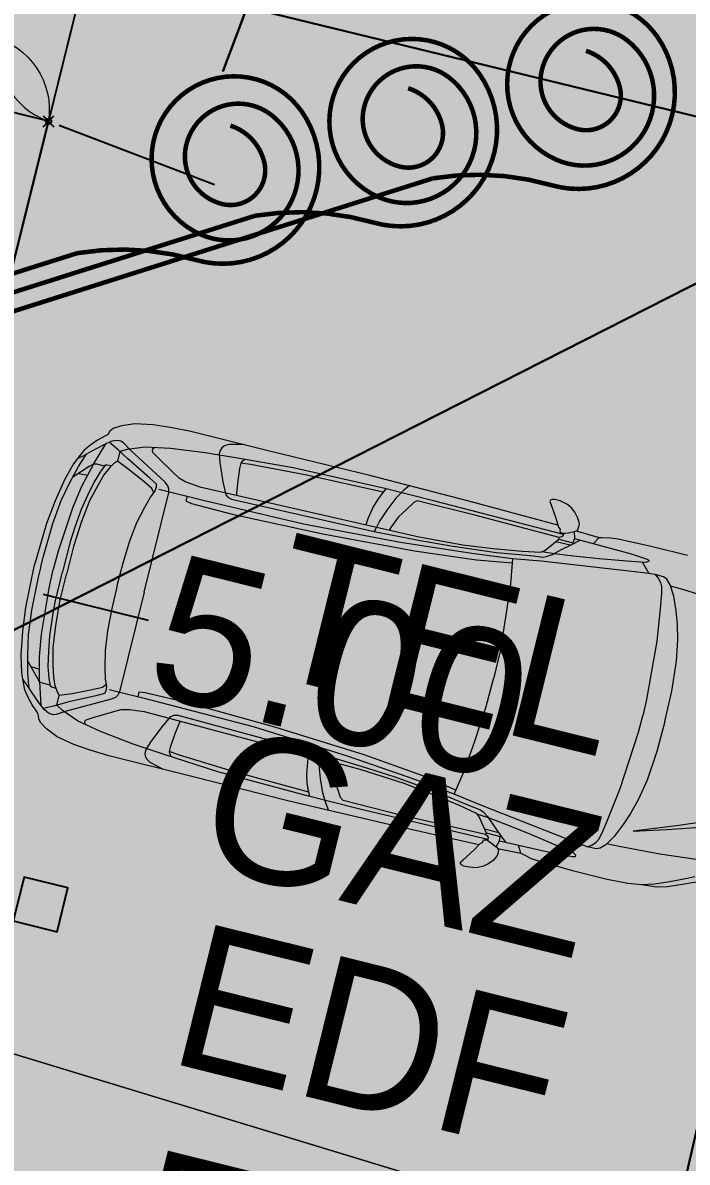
# Model space of a CAD drawing. Header units: metres. Extents: x 1851427 to 1852022, y 5183007 to 5183309.
# Drawn here: x 1851539.99 to 1851543.67, y 5183250.73 to 5183257.04 of the extents above; entities that cross this region are included whole.
import ezdxf
from ezdxf.enums import TextEntityAlignment as Align

# ---------------------------------------------------------------- set-up
doc = ezdxf.new("R2010")
doc.units = ezdxf.units.M
doc.header["$LTSCALE"] = 2.5
doc.header["$PDMODE"] = 35
doc.header["$PDSIZE"] = 0.03
doc.layers.get('0').update_dxf_attribs({"linetype": 'CONTINUOUS', "lineweight": 30})
doc.layers.get('Defpoints').update_dxf_attribs({"linetype": 'CONTINUOUS'})
doc.layers.add('N', color=1, linetype='CONTINUOUS', plot=False)
for name, color, linetype, lineweight in [('PRO_BAT', 252, 'CONTINUOUS', 18), ('PRO_PAR', 1, 'CONTINUOUS', 35), ('PRO_PAR_COT', 200, 'CONTINUOUS', 20), ('PRO_RES_EP', 5, 'CONTINUOUS', 15), ('Z', 7, 'CONTINUOUS', 9)]:
    doc.layers.add(name, color=color, linetype=linetype, lineweight=lineweight)
for name, color, linetype in [('PRO_PAR_HAC', 7, 'CONTINUOUS'), ('PRO_RES_AEP', 130, 'CONTINUOUS'), ('PRO_RES_EDF_TXT', 1, 'CONTINUOUS'), ('PRO_RES_EU', 34, 'CONTINUOUS'), ('PRO_RES_GDF_TXT', 30, 'CONTINUOUS'), ('PRO_RES_TEL_TXT', 84, 'CONTINUOUS'), ('PRO_VOI_BORDURES', 140, 'CONTINUOUS'), ('PRO_VOI_COTATION', 232, 'CONTINUOUS'), ('PRO_VOI_P', 1, 'CONTINUOUS'), ('PRO_VOI_TAMPON', 5, 'CONTINUOUS'), ('PRO_VOI_Z', 1, 'CONTINUOUS'), ('TN_', 94, 'CONTINUOUS')]:
    doc.layers.add(name, color=color, linetype=linetype)
doc.layers.add('PRO_PAR_SURF', color=7, linetype='CONTINUOUS', lineweight=20, true_color=0x285a87)
doc.styles.add('_ECRITURE', font='')
doc.styles.add('Ecriture', font='')
doc.styles.add('SIMPLEX', font='SIMPLEX.SHX', dxfattribs={"oblique": 27})
doc.styles.get("Standard").update_dxf_attribs({"font": 'Arial.ttf'})
doc.styles.get('_ECRITURE').set_extended_font_data('NewsGoth BT')
doc.styles.get('Ecriture').set_extended_font_data('NewsGoth BT')
doc.dimstyles.new('Voirie', dxfattribs={"dimtxt": 0.8, "dimasz": 0.6, "dimexe": 0.18, "dimexo": 0.0625, "dimgap": 0, "dimtad": 0, "dimzin": 0, "dimdsep": 46, "dimtxsty": 'Ecriture', "dimcen": 0.04, "dimclrd": 256, "dimclre": 256, "dimclrt": 256, "dimaunit": 2, "dimadec": 3, "dimazin": 0, "dimtfac": 1, "dimtofl": 0, "dimtmove": 0, "dimatfit": 0, "dimfxl": 1, "dimtolj": 1, "dimtzin": 0, "dimlwd": -1, "dimarcsym": 0})

# ---------------------------------------------------------------- blocks, each defined once
blk = doc.blocks.new('fleche cote')
blk.add_hatch(color=0).paths.add_polyline_path([(-0.5235, -0.3995), (-0.5235, -0.55), (-0.9745, -0.4747)])
at = {"color": 0}
blk.add_lwpolyline([(-0.5235, -0.4747, 0.385882), (0, 0)], format="xyb", dxfattribs=at)
blk.add_lwpolyline([(-0.5235, -0.3995), (-0.5235, -0.55), (-0.9745, -0.4747)], close=True, dxfattribs=at)
blk = doc.blocks.new('fleche cote2')
blk.add_hatch(color=0).paths.add_polyline_path([(-0.5235, 0.3995), (-0.5235, 0.55), (-0.9745, 0.4747)])
at = {"color": 0}
blk.add_lwpolyline([(-0.5235, 0.3995), (-0.5235, 0.55), (-0.9745, 0.4747)], close=True, dxfattribs=at)
blk.add_lwpolyline([(-0.5235, 0.4747, -0.385882), (0, 0)], format="xyb", dxfattribs=at)
blk = doc.blocks.new('TCPOINT')
blk.add_point((0, 0))
at = {"layer": 'N'}
blk.add_attdef('MAT', (0.2, 0.2), '', height=0.34, dxfattribs=at)
at = {"layer": 'Z', "style": 'SIMPLEX'}
blk.add_attdef('ALT', (0.2, -0.54), '', height=0.34, dxfattribs=at)
blk = doc.blocks.new('ASS02')
h = blk.add_hatch(color=256)
h.dxf.hatch_style = 1
h.paths.add_polyline_path([(0.5, -0.5), (0.5, 0.5), (-0.5, 0.5), (-0.5, -0.5)])
blk.add_lwpolyline([(0.5, -0.5), (0.5, 0.5), (-0.5, 0.5), (-0.5, -0.5)], close=True)
blk = doc.blocks.new('*D77')
at = {"layer": 'Defpoints', "color": 0, "transparency": 16777216}
for p in [(1851539.5241, 5183254.0206), (1851534.3419, 5183253.8964), (1851539.1949, 5183252.693)]:
    blk.add_point(p, dxfattribs=at)
at = {"layer": 'PRO_VOI_COTATION', "transparency": 16777216}
for p, q in [((1851534.0888, 5183255.3684), (1851533.5064, 5183255.5128)), ((1851540.1065, 5183253.8762), (1851540.6889, 5183253.7318))]:
    blk.add_line(p, q, dxfattribs=at)
at = {"layer": 'PRO_VOI_COTATION', "lineweight": -2, "transparency": 16777216}
for p, q in [((1851534.357, 5183253.957), (1851534.7145, 5183255.3987)), ((1851539.21, 5183252.7536), (1851539.5675, 5183254.1953))]:
    blk.add_line(p, q, dxfattribs=at)
at = {"layer": 'PRO_VOI_COTATION', "transparency": 16777216}
for points in [[(1851534.1128, 5183255.4655), (1851534.0647, 5183255.2713), (1851534.6711, 5183255.224)], [(1851540.1306, 5183253.9732), (1851540.0824, 5183253.7791), (1851539.5241, 5183254.0206)]]:
    blk.add_solid(points, dxfattribs=at)
at = {"layer": 'PRO_VOI_COTATION', "transparency": 16777216, "insert": (1851541.7566, 5183253.467), "char_height": 0.8, "attachment_point": 5, "rotation": 346.07325, "style": 'Ecriture'}
blk.add_mtext('\\A1;5.00', dxfattribs=at)
blk = doc.blocks.new('*D103')
at = {"lineweight": -2, "transparency": 16777216}
for p, q in [((1851543.6791, 5183270.5188), (1851546.1573, 5183269.5779)), ((1851540.1957, 5183256.4708), (1851541.0568, 5183256.1439))]:
    blk.add_line(p, q, dxfattribs=at)
at = {"transparency": 16777216}
for p, q in [((1851545.776, 5183269.0809), (1851543.9796, 5183264.3494)), ((1851541.1015, 5183256.7687), (1851542.8979, 5183261.5002))]:
    blk.add_line(p, q, dxfattribs=at)
for points in [[(1851545.6825, 5183269.1164), (1851545.8695, 5183269.0454), (1851545.989, 5183269.6418)], [(1851541.008, 5183256.8042), (1851541.195, 5183256.7332), (1851540.8886, 5183256.2078)]]:
    blk.add_solid(points, dxfattribs=at)
at = {"layer": 'Defpoints', "color": 0, "transparency": 16777216}
for p in [(1851543.6207, 5183270.541), (1851540.1372, 5183256.493), (1851540.8886, 5183256.2078)]:
    blk.add_point(p, dxfattribs=at)
at = {"transparency": 16777216, "insert": (1851543.4388, 5183262.9248), "char_height": 0.8, "attachment_point": 5, "rotation": 69.20997, "style": 'Ecriture'}
blk.add_mtext('\\A1;14.37', dxfattribs=at)

msp = doc.modelspace()

# ---------------------------------------------------------------- hatches: boundary and pattern name
at = {"layer": 'PRO_PAR_HAC'}
h = msp.add_hatch(color=41, dxfattribs=at)
h.dxf.hatch_style = 1
h.paths.add_polyline_path([(1851538.9338, 5183251.64), (1851540.1372, 5183256.493), (1851535.2842, 5183257.6964), (1851533.8257, 5183251.8146), (1851514.3285, 5183256.6493), (1851520.1798, 5183275.941), (1851523.8674, 5183277.7796), (1851518.7433, 5183279.6573), (1851510.2941, 5183251.8868), (1851507.4752, 5183237.3927), (1851507.0065, 5183234.9827), (1851502.018, 5183220.8867), (1851502.0405, 5183220.8743), (1851503.3297, 5183224.5084), (1851507.8661, 5183237.2958), (1851533.7833, 5183230.8691), (1851534.9867, 5183235.7221)])
h = msp.add_hatch(color=174, dxfattribs=at)
h.dxf.hatch_style = 1
h.paths.add_polyline_path([(1851543.6207, 5183270.541), (1851523.8674, 5183277.7796), (1851520.1798, 5183275.941), (1851514.3285, 5183256.6493), (1851533.8257, 5183251.8146), (1851535.2842, 5183257.6964), (1851540.1372, 5183256.493)])
h = msp.add_hatch(color=174, dxfattribs=at)
h.dxf.hatch_style = 1
h.paths.add_polyline_path([(1851571.7162, 5183260.2453), (1851543.6207, 5183270.541), (1851538.9338, 5183251.64), (1851568.1477, 5183242.7613)])
h = msp.add_hatch(color=174, dxfattribs=at)
h.dxf.hatch_style = 1
h.paths.add_polyline_path([(1851568.1477, 5183242.7613), (1851538.9338, 5183251.64), (1851534.9867, 5183235.7221), (1851564.5654, 5183225.2848), (1851564.993, 5183227.3048)])
at = {"layer": 'PRO_VOI_BORDURES'}
h = msp.add_hatch(color=256, dxfattribs=at)
h.dxf.hatch_style = 1
h.paths.add_polyline_path([(1851511.6556, 5183247.9777), (1851529.6557, 5183243.5142), (1851531.1518, 5183241.0314), (1851528.9302, 5183232.0725), (1851533.7833, 5183230.8691), (1851540.1372, 5183256.493), (1851535.2842, 5183257.6964), (1851533.3996, 5183250.0963), (1851530.977, 5183248.6365), (1851529.1885, 5183251.6045), (1851518.4154, 5183254.2759), (1851515.3872, 5183252.4511), (1851513.2183, 5183252.9889), (1851513.1834, 5183252.8739), (1851515.4065, 5183252.3226), (1851518.4347, 5183254.1475), (1851529.1114, 5183251.5), (1851530.9362, 5183248.4717), (1851533.5041, 5183250.0192), (1851535.3718, 5183257.5511), (1851539.9919, 5183256.4054), (1851533.6957, 5183231.0144), (1851529.0756, 5183232.1601), (1851531.2802, 5183241.0508), (1851529.7328, 5183243.6187), (1851511.696, 5183248.0913)])

# ---------------------------------------------------------------- linework, layer by layer
at = {"layer": 'PRO_BAT', "color": 251}
for points in [[(1851542.9581, 5183254.2576), (1851542.4647, 5183254.3904), (1851541.9164, 5183254.5337), (1851541.369, 5183254.6666), (1851540.9169, 5183254.7787), (1851540.8107, 5183254.7992), (1851540.7163, 5183254.8138), (1851540.6145, 5183254.8198), (1851540.5415, 5183254.8087), (1851540.4954, 5183254.7938), (1851540.4771, 5183254.7793), (1851540.4692, 5183254.7652), (1851540.4631, 5183254.7579), (1851540.4527, 5183254.7517), (1851540.409, 5183254.7289), (1851540.3705, 5183254.7034), (1851540.3351, 5183254.6727), (1851540.3104, 5183254.6437), (1851540.2757, 5183254.5982), (1851540.2266, 5183254.5124), (1851540.1734, 5183254.3925), (1851540.1265, 5183254.2681), (1851540.0586, 5183254.0381)], [(1851542.9581, 5183254.2576), (1851542.4647, 5183254.3904), (1851541.9164, 5183254.5337), (1851541.369, 5183254.6666), (1851540.9169, 5183254.7787), (1851540.8107, 5183254.7992), (1851540.7163, 5183254.8138), (1851540.6145, 5183254.8198), (1851540.5415, 5183254.8087), (1851540.4954, 5183254.7938), (1851540.4771, 5183254.7793), (1851540.4692, 5183254.7652), (1851540.4631, 5183254.7579), (1851540.4527, 5183254.7517), (1851540.409, 5183254.7289), (1851540.3705, 5183254.7034), (1851540.3351, 5183254.6727), (1851540.3104, 5183254.6437), (1851540.2757, 5183254.5982), (1851540.2266, 5183254.5124), (1851540.1734, 5183254.3925), (1851540.1265, 5183254.2681), (1851540.0586, 5183254.0381)], [(1851540.6664, 5183253.8874), (1851540.8031, 5183254.4384), (1851540.8036, 5183254.4596), (1851540.7976, 5183254.4763), (1851540.7823, 5183254.4963), (1851540.5885, 5183254.6759), (1851540.5524, 5183254.713), (1851540.5377, 5183254.7226), (1851540.5273, 5183254.7252), (1851540.5108, 5183254.7273), (1851540.4821, 5183254.7214), (1851540.4424, 5183254.7031), (1851540.3727, 5183254.6651), (1851540.3345, 5183254.6445), (1851540.3094, 5183254.6326), (1851540.2969, 5183254.6261)], [(1851540.6664, 5183253.8874), (1851540.8031, 5183254.4384), (1851540.8036, 5183254.4596), (1851540.7976, 5183254.4763), (1851540.7823, 5183254.4963), (1851540.5885, 5183254.6759), (1851540.5524, 5183254.713), (1851540.5377, 5183254.7226), (1851540.5273, 5183254.7252), (1851540.5108, 5183254.7273), (1851540.4821, 5183254.7214), (1851540.4424, 5183254.7031), (1851540.3727, 5183254.6651), (1851540.3345, 5183254.6445), (1851540.3094, 5183254.6326), (1851540.2969, 5183254.6261)], [(1851540.3864, 5183254.5963), (1851540.4542, 5183254.7085)], [(1851540.3864, 5183254.5963), (1851540.4542, 5183254.7085)], [(1851540.5178, 5183253.9242), (1851540.5502, 5183254.0505), (1851540.5863, 5183254.1715), (1851540.6267, 5183254.2737), (1851540.6694, 5183254.3575), (1851540.7012, 5183254.414), (1851540.7253, 5183254.4449), (1851540.7343, 5183254.4701), (1851540.734, 5183254.4852), (1851540.6971, 5183254.519), (1851540.5754, 5183254.6244), (1851540.5234, 5183254.6743), (1851540.4873, 5183254.7052), (1851540.4731, 5183254.7172)], [(1851540.5178, 5183253.9242), (1851540.5502, 5183254.0505), (1851540.5863, 5183254.1715), (1851540.6267, 5183254.2737), (1851540.6694, 5183254.3575), (1851540.7012, 5183254.414), (1851540.7253, 5183254.4449), (1851540.7343, 5183254.4701), (1851540.734, 5183254.4852), (1851540.6971, 5183254.519), (1851540.5754, 5183254.6244), (1851540.5234, 5183254.6743), (1851540.4873, 5183254.7052), (1851540.4731, 5183254.7172)], [(1851541.2153, 5183254.7047), (1851541.1363, 5183254.7045), (1851541.1119, 5183254.697), (1851541.0967, 5183254.6861), (1851541.0875, 5183254.6715), (1851541.0827, 5183254.6524), (1851541.0858, 5183254.6054), (1851541.1022, 5183254.4986), (1851541.118, 5183254.4259), (1851541.1294, 5183254.4129), (1851541.1505, 5183254.4021), (1851541.9406, 5183254.2234), (1851542.1851, 5183254.1755), (1851542.365, 5183254.1435), (1851542.6187, 5183254.1077), (1851542.8057, 5183254.0902), (1851542.8759, 5183254.0818), (1851542.8939, 5183254.0843), (1851542.9285, 5183254.096), (1851542.977, 5183254.1232), (1851543.0348, 5183254.1519), (1851543.0817, 5183254.1762)], [(1851541.2153, 5183254.7047), (1851541.1363, 5183254.7045), (1851541.1119, 5183254.697), (1851541.0967, 5183254.6861), (1851541.0875, 5183254.6715), (1851541.0827, 5183254.6524), (1851541.0858, 5183254.6054), (1851541.1022, 5183254.4986), (1851541.118, 5183254.4259), (1851541.1294, 5183254.4129), (1851541.1505, 5183254.4021), (1851541.9406, 5183254.2234), (1851542.1851, 5183254.1755), (1851542.365, 5183254.1435), (1851542.6187, 5183254.1077), (1851542.8057, 5183254.0902), (1851542.8759, 5183254.0818), (1851542.8939, 5183254.0843), (1851542.9285, 5183254.096), (1851542.977, 5183254.1232), (1851543.0348, 5183254.1519), (1851543.0817, 5183254.1762)], [(1851540.0935, 5183254.0294), (1851540.1085, 5183254.0874), (1851540.1609, 5183254.2677), (1851540.2078, 5183254.3944), (1851540.2558, 5183254.4943), (1851540.3031, 5183254.5821), (1851540.3418, 5183254.6445), (1851540.3476, 5183254.6516)], [(1851540.0935, 5183254.0294), (1851540.1085, 5183254.0874), (1851540.1609, 5183254.2677), (1851540.2078, 5183254.3944), (1851540.2558, 5183254.4943), (1851540.3031, 5183254.5821), (1851540.3418, 5183254.6445), (1851540.3476, 5183254.6516)], [(1851542.9891, 5183254.2071), (1851542.2765, 5183254.3914), (1851541.9986, 5183254.4603), (1851541.4909, 5183254.5751), (1851541.1844, 5183254.6289), (1851541.005, 5183254.6586), (1851540.8131, 5183254.6822), (1851540.6725, 5183254.6894), (1851540.5725, 5183254.6767), (1851540.5318, 5183254.6662), (1851540.5183, 5183254.6127)], [(1851542.9891, 5183254.2071), (1851542.2765, 5183254.3914), (1851541.9986, 5183254.4603), (1851541.4909, 5183254.5751), (1851541.1844, 5183254.6289), (1851541.005, 5183254.6586), (1851540.8131, 5183254.6822), (1851540.6725, 5183254.6894), (1851540.5725, 5183254.6767), (1851540.5318, 5183254.6662), (1851540.5183, 5183254.6127)], [(1851540.726, 5183254.6866), (1851540.7146, 5183254.6816), (1851540.7102, 5183254.6723), (1851540.7129, 5183254.6622), (1851540.7417, 5183254.6322), (1851540.827, 5183254.5488), (1851540.8566, 5183254.5212), (1851540.897, 5183254.4989), (1851540.9749, 5183254.4704), (1851542.1803, 5183254.1953), (1851542.4312, 5183254.1498), (1851542.5987, 5183254.1293), (1851542.7606, 5183254.1144), (1851542.863, 5183254.1088), (1851542.8853, 5183254.1178), (1851542.9343, 5183254.1567), (1851542.963, 5183254.1806), (1851542.9652, 5183254.1897), (1851542.4979, 5183254.3145), (1851542.1793, 5183254.3924), (1851542.1595, 5183254.3841), (1851542.1191, 5183254.3456), (1851542.0744, 5183254.3036), (1851542.0358, 5183254.2503), (1851542.0232, 5183254.2312)], [(1851540.726, 5183254.6866), (1851540.7146, 5183254.6816), (1851540.7102, 5183254.6723), (1851540.7129, 5183254.6622), (1851540.7417, 5183254.6322), (1851540.827, 5183254.5488), (1851540.8566, 5183254.5212), (1851540.897, 5183254.4989), (1851540.9749, 5183254.4704), (1851542.1803, 5183254.1953), (1851542.4312, 5183254.1498), (1851542.5987, 5183254.1293), (1851542.7606, 5183254.1144), (1851542.863, 5183254.1088), (1851542.8853, 5183254.1178), (1851542.9343, 5183254.1567), (1851542.963, 5183254.1806), (1851542.9652, 5183254.1897), (1851542.4979, 5183254.3145), (1851542.1793, 5183254.3924), (1851542.1595, 5183254.3841), (1851542.1191, 5183254.3456), (1851542.0744, 5183254.3036), (1851542.0358, 5183254.2503), (1851542.0232, 5183254.2312)], [(1851540.3864, 5183254.5963), (1851540.32, 5183254.4729), (1851540.2716, 5183254.358), (1851540.1911, 5183254.1143), (1851540.1635, 5183254.0121)], [(1851540.3864, 5183254.5963), (1851540.32, 5183254.4729), (1851540.2716, 5183254.358), (1851540.1911, 5183254.1143), (1851540.1635, 5183254.0121)], [(1851540.4854, 5183254.5865), (1851540.4592, 5183254.5907), (1851540.4506, 5183254.5895), (1851540.4239, 5183254.5553), (1851540.3892, 5183254.4989), (1851540.3525, 5183254.4224), (1851540.3172, 5183254.3455), (1851540.2826, 5183254.2477), (1851540.2563, 5183254.1656), (1851540.2151, 5183253.9993)], [(1851540.4854, 5183254.5865), (1851540.4592, 5183254.5907), (1851540.4506, 5183254.5895), (1851540.4239, 5183254.5553), (1851540.3892, 5183254.4989), (1851540.3525, 5183254.4224), (1851540.3172, 5183254.3455), (1851540.2826, 5183254.2477), (1851540.2563, 5183254.1656), (1851540.2151, 5183253.9993)], [(1851540.7192, 5183254.4371), (1851540.7095, 5183254.461), (1851540.6641, 5183254.4999), (1851540.5767, 5183254.5698), (1851540.5183, 5183254.6127), (1851540.4971, 5183254.597), (1851540.4738, 5183254.5761), (1851540.4438, 5183254.5361), (1851540.4091, 5183254.4784), (1851540.3635, 5183254.3925), (1851540.319, 5183254.2783), (1851540.2755, 5183254.1411), (1851540.2389, 5183253.9934)], [(1851540.7192, 5183254.4371), (1851540.7095, 5183254.461), (1851540.6641, 5183254.4999), (1851540.5767, 5183254.5698), (1851540.5183, 5183254.6127), (1851540.4971, 5183254.597), (1851540.4738, 5183254.5761), (1851540.4438, 5183254.5361), (1851540.4091, 5183254.4784), (1851540.3635, 5183254.3925), (1851540.319, 5183254.2783), (1851540.2755, 5183254.1411), (1851540.2389, 5183253.9934)], [(1851540.4473, 5183254.5853), (1851540.404, 5183254.5957), (1851540.3864, 5183254.5963), (1851540.3627, 5183254.5821), (1851540.2713, 5183254.5231)], [(1851540.4473, 5183254.5853), (1851540.404, 5183254.5957), (1851540.3864, 5183254.5963), (1851540.3627, 5183254.5821), (1851540.2713, 5183254.5231)], [(1851541.2252, 5183254.6218), (1851541.21, 5183254.6126), (1851541.2022, 5183254.601), (1851541.1947, 5183254.571), (1851541.185, 5183254.5032), (1851541.1773, 5183254.4348), (1851541.1774, 5183254.4242)], [(1851541.2252, 5183254.6218), (1851541.21, 5183254.6126), (1851541.2022, 5183254.601), (1851541.1947, 5183254.571), (1851541.185, 5183254.5032), (1851541.1773, 5183254.4348), (1851541.1774, 5183254.4242)], [(1851541.9904, 5183254.44), (1851541.5669, 5183254.5341), (1851541.2556, 5183254.5937), (1851541.2022, 5183254.601)], [(1851541.9904, 5183254.44), (1851541.5669, 5183254.5341), (1851541.2556, 5183254.5937), (1851541.2022, 5183254.601)], [(1851540.3043, 5183254.5444), (1851540.3532, 5183254.5346)], [(1851540.3043, 5183254.5444), (1851540.3532, 5183254.5346)], [(1851542.7068, 5183254.0727), (1851542.4822, 5183254.1016), (1851542.0857, 5183254.1627), (1851541.5498, 5183254.2642), (1851540.9931, 5183254.394), (1851540.7475, 5183254.4549)], [(1851542.7068, 5183254.0727), (1851542.4822, 5183254.1016), (1851542.0857, 5183254.1627), (1851541.5498, 5183254.2642), (1851540.9931, 5183254.394), (1851540.7475, 5183254.4549)], [(1851542.0058, 5183254.4585), (1851541.9834, 5183254.4317), (1851541.9588, 5183254.3987), (1851541.9349, 5183254.3591), (1851541.9058, 5183254.2925), (1851541.8946, 5183254.2605)], [(1851542.0058, 5183254.4585), (1851541.9834, 5183254.4317), (1851541.9588, 5183254.3987), (1851541.9349, 5183254.3591), (1851541.9058, 5183254.2925), (1851541.8946, 5183254.2605)], [(1851542.135, 5183254.4766), (1851542.1051, 5183254.4528), (1851542.0609, 5183254.407), (1851542.011, 5183254.3421), (1851541.9708, 5183254.2802), (1851541.9494, 5183254.2402), (1851541.9406, 5183254.2234)], [(1851542.135, 5183254.4766), (1851542.1051, 5183254.4528), (1851542.0609, 5183254.407), (1851542.011, 5183254.3421), (1851541.9708, 5183254.2802), (1851541.9494, 5183254.2402), (1851541.9406, 5183254.2234)], [(1851542.7047, 5183254.0484), (1851542.5067, 5183254.065), (1851542.1641, 5183254.114), (1851541.6552, 5183254.2091), (1851541.1639, 5183254.3161), (1851540.9314, 5183254.3766), (1851540.8992, 5183254.3903), (1851540.9055, 5183254.4157)], [(1851542.7047, 5183254.0484), (1851542.5067, 5183254.065), (1851542.1641, 5183254.114), (1851541.6552, 5183254.2091), (1851541.1639, 5183254.3161), (1851540.9314, 5183254.3766), (1851540.8992, 5183254.3903), (1851540.9055, 5183254.4157)], [(1851543.0668, 5183254.2288), (1851543.0748, 5183254.2511), (1851543.077, 5183254.2665), (1851543.0684, 5183254.2963), (1851543.0524, 5183254.3296), (1851543.0332, 5183254.3537), (1851543.0067, 5183254.3753), (1851542.9697, 5183254.392), (1851542.9407, 5183254.4001), (1851542.9255, 5183254.3996), (1851542.917, 5183254.3959), (1851542.9136, 5183254.3892), (1851542.921, 5183254.3714), (1851542.9468, 5183254.2963), (1851542.9613, 5183254.2466), (1851542.9698, 5183254.2369), (1851542.9679, 5183254.2242), (1851542.9699, 5183254.2205), (1851542.9789, 5183254.2148), (1851542.9944, 5183254.2133), (1851543.0158, 5183254.2166), (1851543.0486, 5183254.2227), (1851543.0668, 5183254.2288)], [(1851543.0668, 5183254.2288), (1851543.0748, 5183254.2511), (1851543.077, 5183254.2665), (1851543.0684, 5183254.2963), (1851543.0524, 5183254.3296), (1851543.0332, 5183254.3537), (1851543.0067, 5183254.3753), (1851542.9697, 5183254.392), (1851542.9407, 5183254.4001), (1851542.9255, 5183254.3996), (1851542.917, 5183254.3959), (1851542.9136, 5183254.3892), (1851542.921, 5183254.3714), (1851542.9468, 5183254.2963), (1851542.9613, 5183254.2466), (1851542.9698, 5183254.2369), (1851542.9679, 5183254.2242), (1851542.9699, 5183254.2205), (1851542.9789, 5183254.2148), (1851542.9944, 5183254.2133), (1851543.0158, 5183254.2166), (1851543.0486, 5183254.2227), (1851543.0668, 5183254.2288)], [(1851542.991, 5183254.2136), (1851542.9862, 5183254.1968), (1851542.9805, 5183254.1929), (1851542.9652, 5183254.1897)], [(1851542.991, 5183254.2136), (1851542.9862, 5183254.1968), (1851542.9805, 5183254.1929), (1851542.9652, 5183254.1897)], [(1851543.0486, 5183254.2227), (1851543.0496, 5183254.185), (1851543.0408, 5183254.1611)], [(1851543.0486, 5183254.2227), (1851543.0496, 5183254.185), (1851543.0408, 5183254.1611)], [(1851543.0596, 5183254.2264), (1851543.1868, 5183254.1895), (1851543.2021, 5183254.1898), (1851543.2495, 5183254.1882), (1851543.2917, 5183254.1818), (1851543.4828, 5183254.1405), (1851543.6758, 5183254.0925)], [(1851543.0596, 5183254.2264), (1851543.1868, 5183254.1895), (1851543.2021, 5183254.1898), (1851543.2495, 5183254.1882), (1851543.2917, 5183254.1818), (1851543.4828, 5183254.1405), (1851543.6758, 5183254.0925)], [(1851543.0496, 5183254.185), (1851543.3644, 5183254.0992), (1851543.4477, 5183254.0726), (1851543.4623, 5183254.064), (1851543.4605, 5183254.0566), (1851543.4435, 5183254.0519), (1851543.3405, 5183254.0587), (1851543.1859, 5183254.0724), (1851543.0443, 5183254.0867), (1851542.9365, 5183254.1005)], [(1851543.0496, 5183254.185), (1851543.3644, 5183254.0992), (1851543.4477, 5183254.0726), (1851543.4623, 5183254.064), (1851543.4605, 5183254.0566), (1851543.4435, 5183254.0519), (1851543.3405, 5183254.0587), (1851543.1859, 5183254.0724), (1851543.0443, 5183254.0867), (1851542.9365, 5183254.1005)], [(1851543.0252, 5183254.1472), (1851542.946, 5183254.1665)], [(1851543.0252, 5183254.1472), (1851542.946, 5183254.1665)], [(1851542.963, 5183254.1806), (1851543.0486, 5183254.1591)], [(1851542.963, 5183254.1806), (1851543.0486, 5183254.1591)], [(1851543.1868, 5183254.1895), (1851543.1546, 5183254.1564)], [(1851543.1868, 5183254.1895), (1851543.1546, 5183254.1564)], [(1851543.5509, 5183253.1721), (1851543.5892, 5183253.3399), (1851543.6154, 5183253.5056), (1851543.6218, 5183253.6214), (1851543.6202, 5183253.7109), (1851543.6131, 5183253.7839), (1851543.5993, 5183253.8661), (1851543.5796, 5183253.9281), (1851543.5604, 5183253.96), (1851543.5437, 5183253.9724), (1851543.4958, 5183253.9854), (1851543.4313, 5183253.9941), (1851542.8657, 5183254.0583), (1851542.7068, 5183254.0727), (1851542.695, 5183253.9344), (1851542.6702, 5183253.7606), (1851542.6377, 5183253.562), (1851542.6019, 5183253.4074)], [(1851543.5509, 5183253.1721), (1851543.5892, 5183253.3399), (1851543.6154, 5183253.5056), (1851543.6218, 5183253.6214), (1851543.6202, 5183253.7109), (1851543.6131, 5183253.7839), (1851543.5993, 5183253.8661), (1851543.5796, 5183253.9281), (1851543.5604, 5183253.96), (1851543.5437, 5183253.9724), (1851543.4958, 5183253.9854), (1851543.4313, 5183253.9941), (1851542.8657, 5183254.0583), (1851542.7068, 5183254.0727), (1851542.695, 5183253.9344), (1851542.6702, 5183253.7606), (1851542.6377, 5183253.562), (1851542.6019, 5183253.4074)], [(1851542.9365, 5183254.1005), (1851542.8694, 5183254.1114)], [(1851542.9365, 5183254.1005), (1851542.8694, 5183254.1114)], [(1851542.5196, 5183252.4893), (1851542.0213, 5183252.6024), (1851541.4696, 5183252.7319), (1851540.9235, 5183252.8702), (1851540.4714, 5183252.9823), (1851540.368, 5183253.0138), (1851540.2777, 5183253.0449), (1851540.1848, 5183253.0872), (1851540.1255, 5183253.1311), (1851540.0917, 5183253.1659), (1851540.0823, 5183253.1872), (1851540.082, 5183253.2034), (1851540.0799, 5183253.2127), (1851540.0737, 5183253.223), (1851540.0457, 5183253.2635), (1851540.0235, 5183253.3041), (1851540.0066, 5183253.3478), (1851539.9982, 5183253.385), (1851539.9888, 5183253.4414), (1851539.9855, 5183253.5402), (1851539.9946, 5183253.6711), (1851540.0112, 5183253.803), (1851540.0586, 5183254.0381)], [(1851542.5196, 5183252.4893), (1851542.0213, 5183252.6024), (1851541.4696, 5183252.7319), (1851540.9235, 5183252.8702), (1851540.4714, 5183252.9823), (1851540.368, 5183253.0138), (1851540.2777, 5183253.0449), (1851540.1848, 5183253.0872), (1851540.1255, 5183253.1311), (1851540.0917, 5183253.1659), (1851540.0823, 5183253.1872), (1851540.082, 5183253.2034), (1851540.0799, 5183253.2127), (1851540.0737, 5183253.223), (1851540.0457, 5183253.2635), (1851540.0235, 5183253.3041), (1851540.0066, 5183253.3478), (1851539.9982, 5183253.385), (1851539.9888, 5183253.4414), (1851539.9855, 5183253.5402), (1851539.9946, 5183253.6711), (1851540.0112, 5183253.803), (1851540.0586, 5183254.0381)], [(1851540.0935, 5183254.0294), (1851540.0797, 5183253.9712), (1851540.0418, 5183253.7873), (1851540.024, 5183253.6534), (1851540.0198, 5183253.5426), (1851540.0206, 5183253.4428), (1851540.0257, 5183253.3696), (1851540.0275, 5183253.3606)], [(1851540.0935, 5183254.0294), (1851540.0797, 5183253.9712), (1851540.0418, 5183253.7873), (1851540.024, 5183253.6534), (1851540.0198, 5183253.5426), (1851540.0206, 5183253.4428), (1851540.0257, 5183253.3696), (1851540.0275, 5183253.3606)], [(1851540.0876, 5183253.3913), (1851540.0866, 5183253.5314), (1851540.0974, 5183253.6557), (1851540.1401, 5183253.9088), (1851540.1635, 5183254.0121)], [(1851540.0876, 5183253.3913), (1851540.0866, 5183253.5314), (1851540.0974, 5183253.6557), (1851540.1401, 5183253.9088), (1851540.1635, 5183254.0121)], [(1851543.4636, 5183253.9897), (1851543.4259, 5183254.0531)], [(1851543.4636, 5183253.9897), (1851543.4259, 5183254.0531)], [(1851540.1797, 5183253.3537), (1851540.1546, 5183253.3623), (1851540.1475, 5183253.3674), (1851540.1399, 5183253.4101), (1851540.1356, 5183253.4762), (1851540.1389, 5183253.561), (1851540.1436, 5183253.6455), (1851540.1587, 5183253.7481), (1851540.1738, 5183253.8329), (1851540.2151, 5183253.9993)], [(1851540.1797, 5183253.3537), (1851540.1546, 5183253.3623), (1851540.1475, 5183253.3674), (1851540.1399, 5183253.4101), (1851540.1356, 5183253.4762), (1851540.1389, 5183253.561), (1851540.1436, 5183253.6455), (1851540.1587, 5183253.7481), (1851540.1738, 5183253.8329), (1851540.2151, 5183253.9993)], [(1851540.4563, 5183253.3766), (1851540.4365, 5183253.36), (1851540.3782, 5183253.3469), (1851540.2682, 5183253.3259), (1851540.1966, 5183253.3152), (1851540.1852, 5183253.3391), (1851540.1743, 5183253.3684), (1851540.1665, 5183253.4178), (1851540.1628, 5183253.485), (1851540.1626, 5183253.5823), (1851540.1766, 5183253.704), (1851540.2022, 5183253.8456), (1851540.2389, 5183253.9934)], [(1851540.4563, 5183253.3766), (1851540.4365, 5183253.36), (1851540.3782, 5183253.3469), (1851540.2682, 5183253.3259), (1851540.1966, 5183253.3152), (1851540.1852, 5183253.3391), (1851540.1743, 5183253.3684), (1851540.1665, 5183253.4178), (1851540.1628, 5183253.485), (1851540.1626, 5183253.5823), (1851540.1766, 5183253.704), (1851540.2022, 5183253.8456), (1851540.2389, 5183253.9934)], [(1851543.4958, 5183253.9854), (1851543.513, 5183253.9654), (1851543.5261, 5183253.9406), (1851543.531, 5183253.9193), (1851543.5319, 5183253.8827), (1851543.5261, 5183253.8137), (1851543.5051, 5183253.6167), (1851543.4489, 5183253.2936), (1851543.4282, 5183253.2025)], [(1851543.4958, 5183253.9854), (1851543.513, 5183253.9654), (1851543.5261, 5183253.9406), (1851543.531, 5183253.9193), (1851543.5319, 5183253.8827), (1851543.5261, 5183253.8137), (1851543.5051, 5183253.6167), (1851543.4489, 5183253.2936), (1851543.4282, 5183253.2025)], [(1851540.6664, 5183253.8874), (1851540.5298, 5183253.3363), (1851540.5203, 5183253.3174), (1851540.5072, 5183253.3054), (1851540.4843, 5183253.2949), (1851540.2291, 5183253.2266), (1851540.1799, 5183253.2107), (1851540.1624, 5183253.209), (1851540.152, 5183253.2116), (1851540.1364, 5183253.2174), (1851540.1138, 5183253.2361), (1851540.0873, 5183253.2708), (1851540.0434, 5183253.3369), (1851540.0192, 5183253.373), (1851540.0026, 5183253.3952), (1851539.9946, 5183253.4068)], [(1851540.6664, 5183253.8874), (1851540.5298, 5183253.3363), (1851540.5203, 5183253.3174), (1851540.5072, 5183253.3054), (1851540.4843, 5183253.2949), (1851540.2291, 5183253.2266), (1851540.1799, 5183253.2107), (1851540.1624, 5183253.209), (1851540.152, 5183253.2116), (1851540.1364, 5183253.2174), (1851540.1138, 5183253.2361), (1851540.0873, 5183253.2708), (1851540.0434, 5183253.3369), (1851540.0192, 5183253.373), (1851540.0026, 5183253.3952), (1851539.9946, 5183253.4068)], [(1851540.5178, 5183253.9242), (1851540.4874, 5183253.7974), (1851540.4629, 5183253.6736), (1851540.4508, 5183253.5643), (1851540.4494, 5183253.4703), (1851540.4512, 5183253.4055), (1851540.458, 5183253.3669), (1851540.4542, 5183253.3404), (1851540.4468, 5183253.3272), (1851540.3985, 5183253.3146), (1851540.2416, 5183253.2782), (1851540.1723, 5183253.2584), (1851540.1259, 5183253.248), (1851540.1078, 5183253.244)], [(1851540.5178, 5183253.9242), (1851540.4874, 5183253.7974), (1851540.4629, 5183253.6736), (1851540.4508, 5183253.5643), (1851540.4494, 5183253.4703), (1851540.4512, 5183253.4055), (1851540.458, 5183253.3669), (1851540.4542, 5183253.3404), (1851540.4468, 5183253.3272), (1851540.3985, 5183253.3146), (1851540.2416, 5183253.2782), (1851540.1723, 5183253.2584), (1851540.1259, 5183253.248), (1851540.1078, 5183253.244)], [(1851544.1322, 5183253.7421), (1851543.8683, 5183253.834), (1851543.6504, 5183253.9018), (1851543.5817, 5183253.9215)], [(1851544.1322, 5183253.7421), (1851543.8683, 5183253.834), (1851543.6504, 5183253.9018), (1851543.5817, 5183253.9215)], [(1851540.1466, 5183253.3727), (1851540.1035, 5183253.3837), (1851540.0876, 5183253.3913), (1851540.0733, 5183253.415), (1851540.0201, 5183253.5099)], [(1851540.1466, 5183253.3727), (1851540.1035, 5183253.3837), (1851540.0876, 5183253.3913), (1851540.0733, 5183253.415), (1851540.0201, 5183253.5099)], [(1851540.0393, 5183253.4756), (1851540.0871, 5183253.4614)], [(1851540.0393, 5183253.4756), (1851540.0871, 5183253.4614)], [(1851540.0876, 5183253.3913), (1851540.0951, 5183253.2605)], [(1851540.0876, 5183253.3913), (1851540.0951, 5183253.2605)], [(1851543.5509, 5183253.1721), (1851543.5063, 5183253.0059), (1851543.4521, 5183252.847), (1851543.4037, 5183252.7417), (1851543.3605, 5183252.6633), (1851543.32, 5183252.6021), (1851543.2694, 5183252.5359), (1851543.223, 5183252.4902), (1851543.1912, 5183252.4711), (1851543.1706, 5183252.4678), (1851543.1222, 5183252.4788), (1851543.0611, 5183252.5012), (1851542.5311, 5183252.7087), (1851542.3838, 5183252.7702), (1851542.438, 5183252.898), (1851542.4973, 5183253.0632), (1851542.5613, 5183253.254), (1851542.6019, 5183253.4074)], [(1851543.5509, 5183253.1721), (1851543.5063, 5183253.0059), (1851543.4521, 5183252.847), (1851543.4037, 5183252.7417), (1851543.3605, 5183252.6633), (1851543.32, 5183252.6021), (1851543.2694, 5183252.5359), (1851543.223, 5183252.4902), (1851543.1912, 5183252.4711), (1851543.1706, 5183252.4678), (1851543.1222, 5183252.4788), (1851543.0611, 5183252.5012), (1851542.5311, 5183252.7087), (1851542.3838, 5183252.7702), (1851542.438, 5183252.898), (1851542.4973, 5183253.0632), (1851542.5613, 5183253.254), (1851542.6019, 5183253.4074)], [(1851542.3838, 5183252.7702), (1851542.1718, 5183252.8496), (1851541.7926, 5183252.9808), (1851541.2714, 5183253.1415), (1851540.7186, 5183253.2868), (1851540.4729, 5183253.3477)], [(1851542.3838, 5183252.7702), (1851542.1718, 5183252.8496), (1851541.7926, 5183252.9808), (1851541.2714, 5183253.1415), (1851540.7186, 5183253.2868), (1851540.4729, 5183253.3477)], [(1851542.3933, 5183252.7927), (1851542.2105, 5183252.8705), (1851541.8847, 5183252.9872), (1851541.3903, 5183253.141), (1851540.906, 5183253.2758), (1851540.6722, 5183253.331), (1851540.6372, 5183253.3339), (1851540.631, 5183253.3085)], [(1851542.3933, 5183252.7927), (1851542.2105, 5183252.8705), (1851541.8847, 5183252.9872), (1851541.3903, 5183253.141), (1851540.906, 5183253.2758), (1851540.6722, 5183253.331), (1851540.6372, 5183253.3339), (1851540.631, 5183253.3085)], [(1851542.5706, 5183252.5194), (1851541.8545, 5183252.6895), (1851541.5766, 5183252.7584), (1851541.0741, 5183252.8941), (1851540.7779, 5183252.9897), (1851540.6055, 5183253.0472), (1851540.4247, 5183253.1161), (1851540.2971, 5183253.1754), (1851540.2146, 5183253.2333), (1851540.1835, 5183253.2616), (1851540.1966, 5183253.3152)], [(1851542.5706, 5183252.5194), (1851541.8545, 5183252.6895), (1851541.5766, 5183252.7584), (1851541.0741, 5183252.8941), (1851540.7779, 5183252.9897), (1851540.6055, 5183253.0472), (1851540.4247, 5183253.1161), (1851540.2971, 5183253.1754), (1851540.2146, 5183253.2333), (1851540.1835, 5183253.2616), (1851540.1966, 5183253.3152)], [(1851540.3457, 5183253.1528), (1851540.3379, 5183253.1626), (1851540.3383, 5183253.1729), (1851540.3454, 5183253.1806), (1851540.385, 5183253.1936), (1851540.4994, 5183253.2275), (1851540.5385, 5183253.2381), (1851540.5846, 5183253.2389), (1851540.6668, 5183253.2278), (1851541.861, 5183252.9078), (1851542.1041, 5183252.8308), (1851542.2618, 5183252.7706), (1851542.4119, 5183252.7082), (1851542.5051, 5183252.6653), (1851542.5205, 5183252.6469), (1851542.5457, 5183252.5897), (1851542.5599, 5183252.5551), (1851542.5576, 5183252.546), (1851542.0861, 5183252.654), (1851541.768, 5183252.734), (1851541.7545, 5183252.7506), (1851541.7367, 5183252.8035), (1851541.7168, 5183252.8615), (1851541.7076, 5183252.9267), (1851541.7054, 5183252.9495)], [(1851540.3457, 5183253.1528), (1851540.3379, 5183253.1626), (1851540.3383, 5183253.1729), (1851540.3454, 5183253.1806), (1851540.385, 5183253.1936), (1851540.4994, 5183253.2275), (1851540.5385, 5183253.2381), (1851540.5846, 5183253.2389), (1851540.6668, 5183253.2278), (1851541.861, 5183252.9078), (1851542.1041, 5183252.8308), (1851542.2618, 5183252.7706), (1851542.4119, 5183252.7082), (1851542.5051, 5183252.6653), (1851542.5205, 5183252.6469), (1851542.5457, 5183252.5897), (1851542.5599, 5183252.5551), (1851542.5576, 5183252.546), (1851542.0861, 5183252.654), (1851541.768, 5183252.734), (1851541.7545, 5183252.7506), (1851541.7367, 5183252.8035), (1851541.7168, 5183252.8615), (1851541.7076, 5183252.9267), (1851541.7054, 5183252.9495)], [(1851540.7699, 5183252.9083), (1851540.7001, 5183252.9454), (1851540.682, 5183252.9634), (1851540.6737, 5183252.9801), (1851540.6723, 5183252.9974), (1851540.6771, 5183253.0165), (1851540.7017, 5183253.0566), (1851540.7661, 5183253.1433), (1851540.8141, 5183253.2002), (1851540.8302, 5183253.2063), (1851540.8539, 5183253.2061), (1851541.636, 5183252.9949), (1851541.8746, 5183252.9231), (1851542.0485, 5183252.8673), (1851542.2896, 5183252.7804), (1851542.4631, 5183252.7085), (1851542.529, 5183252.6832), (1851542.5438, 5183252.6725), (1851542.5689, 5183252.646), (1851542.5991, 5183252.5993), (1851542.6368, 5183252.5469), (1851542.6669, 5183252.5035)], [(1851540.7699, 5183252.9083), (1851540.7001, 5183252.9454), (1851540.682, 5183252.9634), (1851540.6737, 5183252.9801), (1851540.6723, 5183252.9974), (1851540.6771, 5183253.0165), (1851540.7017, 5183253.0566), (1851540.7661, 5183253.1433), (1851540.8141, 5183253.2002), (1851540.8302, 5183253.2063), (1851540.8539, 5183253.2061), (1851541.636, 5183252.9949), (1851541.8746, 5183252.9231), (1851542.0485, 5183252.8673), (1851542.2896, 5183252.7804), (1851542.4631, 5183252.7085), (1851542.529, 5183252.6832), (1851542.5438, 5183252.6725), (1851542.5689, 5183252.646), (1851542.5991, 5183252.5993), (1851542.6368, 5183252.5469), (1851542.6669, 5183252.5035)], [(1851543.1222, 5183252.4788), (1851543.1468, 5183252.4884), (1851543.1699, 5183252.5042), (1851543.1842, 5183252.5207), (1851543.202, 5183252.5527), (1851543.2292, 5183252.6164), (1851543.3027, 5183252.8004), (1851543.4039, 5183253.1123), (1851543.4282, 5183253.2025)], [(1851543.1222, 5183252.4788), (1851543.1468, 5183252.4884), (1851543.1699, 5183252.5042), (1851543.1842, 5183252.5207), (1851543.202, 5183252.5527), (1851543.2292, 5183252.6164), (1851543.3027, 5183252.8004), (1851543.4039, 5183253.1123), (1851543.4282, 5183253.2025)], [(1851540.8173, 5183252.977), (1851540.8082, 5183252.9922), (1851540.8067, 5183253.006), (1851540.8141, 5183253.0361), (1851540.8372, 5183253.1006), (1851540.8623, 5183253.1646), (1851540.8674, 5183253.174)], [(1851540.8173, 5183252.977), (1851540.8082, 5183252.9922), (1851540.8067, 5183253.006), (1851540.8141, 5183253.0361), (1851540.8372, 5183253.1006), (1851540.8623, 5183253.1646), (1851540.8674, 5183253.174)], [(1851541.5788, 5183252.7802), (1851541.1604, 5183252.8948), (1851540.8573, 5183252.9876), (1851540.8067, 5183253.006)], [(1851541.5788, 5183252.7802), (1851541.1604, 5183252.8948), (1851540.8573, 5183252.9876), (1851540.8067, 5183253.006)], [(1851544.2397, 5183253.0013), (1851544.2096, 5183252.8843), (1851544.1792, 5183252.7887), (1851544.1597, 5183252.7433), (1851544.1406, 5183252.7177), (1851544.1208, 5183252.7), (1851544.096, 5183252.6868), (1851544.0408, 5183252.6649), (1851543.953, 5183252.6491), (1851543.7792, 5183252.6183), (1851543.628, 5183252.5962), (1851543.4796, 5183252.5775), (1851543.374, 5183252.5657), (1851543.5615, 5183252.5738), (1851543.6966, 5183252.5844), (1851543.8169, 5183252.5932), (1851543.9365, 5183252.6112), (1851543.9808, 5183252.6184)], [(1851544.2397, 5183253.0013), (1851544.2096, 5183252.8843), (1851544.1792, 5183252.7887), (1851544.1597, 5183252.7433), (1851544.1406, 5183252.7177), (1851544.1208, 5183252.7), (1851544.096, 5183252.6868), (1851544.0408, 5183252.6649), (1851543.953, 5183252.6491), (1851543.7792, 5183252.6183), (1851543.628, 5183252.5962), (1851543.4796, 5183252.5775), (1851543.374, 5183252.5657), (1851543.5615, 5183252.5738), (1851543.6966, 5183252.5844), (1851543.8169, 5183252.5932), (1851543.9365, 5183252.6112), (1851543.9808, 5183252.6184)], [(1851541.5838, 5183252.7566), (1851541.5765, 5183252.7908), (1851541.5702, 5183252.8314), (1851541.5676, 5183252.8776), (1851541.5729, 5183252.9501), (1851541.578, 5183252.9836)], [(1851541.5838, 5183252.7566), (1851541.5765, 5183252.7908), (1851541.5702, 5183252.8314), (1851541.5676, 5183252.8776), (1851541.5729, 5183252.9501), (1851541.578, 5183252.9836)], [(1851541.6895, 5183252.6803), (1851541.6742, 5183252.7152), (1851541.6566, 5183252.7764), (1851541.6428, 5183252.8571), (1851541.6362, 5183252.9306), (1851541.6359, 5183252.976), (1851541.636, 5183252.9949)], [(1851541.6895, 5183252.6803), (1851541.6742, 5183252.7152), (1851541.6566, 5183252.7764), (1851541.6428, 5183252.8571), (1851541.6362, 5183252.9306), (1851541.6359, 5183252.976), (1851541.636, 5183252.9949)], [(1851543.4209, 5183252.2692), (1851543.5052, 5183252.2576), (1851543.564, 5183252.2581), (1851543.6366, 5183252.2694), (1851543.6907, 5183252.2798), (1851543.7254, 5183252.2855), (1851543.7595, 5183252.2857), (1851543.815, 5183252.2918), (1851543.8528, 5183252.2992), (1851543.8854, 5183252.3125), (1851543.9169, 5183252.334), (1851543.9481, 5183252.3604), (1851543.9976, 5183252.4099), (1851544.0514, 5183252.4766), (1851544.0961, 5183252.548), (1851544.1656, 5183252.6873), (1851544.2066, 5183252.7889), (1851544.2473, 5183252.9175), (1851544.2664, 5183252.9947)], [(1851543.4209, 5183252.2692), (1851543.5052, 5183252.2576), (1851543.564, 5183252.2581), (1851543.6366, 5183252.2694), (1851543.6907, 5183252.2798), (1851543.7254, 5183252.2855), (1851543.7595, 5183252.2857), (1851543.815, 5183252.2918), (1851543.8528, 5183252.2992), (1851543.8854, 5183252.3125), (1851543.9169, 5183252.334), (1851543.9481, 5183252.3604), (1851543.9976, 5183252.4099), (1851544.0514, 5183252.4766), (1851544.0961, 5183252.548), (1851544.1656, 5183252.6873), (1851544.2066, 5183252.7889), (1851544.2473, 5183252.9175), (1851544.2664, 5183252.9947)], [(1851542.5739, 5183252.6383), (1851542.5095, 5183252.66)], [(1851542.5739, 5183252.6383), (1851542.5095, 5183252.66)], [(1851542.6344, 5183252.5108), (1851542.9528, 5183252.4396), (1851543.0389, 5183252.4242), (1851543.0559, 5183252.4249), (1851543.0577, 5183252.4323), (1851543.0449, 5183252.4444), (1851542.9507, 5183252.4865), (1851542.8076, 5183252.5467), (1851542.6756, 5183252.6001), (1851542.5739, 5183252.6383)], [(1851542.6344, 5183252.5108), (1851542.9528, 5183252.4396), (1851543.0389, 5183252.4242), (1851543.0559, 5183252.4249), (1851543.0577, 5183252.4323), (1851543.0449, 5183252.4444), (1851542.9507, 5183252.4865), (1851542.8076, 5183252.5467), (1851542.6756, 5183252.6001), (1851542.5739, 5183252.6383)], [(1851542.6305, 5183252.5556), (1851542.5515, 5183252.5755)], [(1851542.6305, 5183252.5556), (1851542.5515, 5183252.5755)], [(1851542.6292, 5183252.464), (1851542.6259, 5183252.4405), (1851542.6206, 5183252.4259), (1851542.5991, 5183252.4036), (1851542.5693, 5183252.3816), (1851542.5411, 5183252.3693), (1851542.5076, 5183252.3625), (1851542.4671, 5183252.365), (1851542.4376, 5183252.3715), (1851542.4244, 5183252.379), (1851542.4187, 5183252.3863), (1851542.4188, 5183252.3938), (1851542.4336, 5183252.406), (1851542.4916, 5183252.4604), (1851542.5276, 5183252.4976), (1851542.5396, 5183252.5021), (1851542.5439, 5183252.5143), (1851542.5474, 5183252.5166), (1851542.558, 5183252.5174), (1851542.5725, 5183252.5115), (1851542.5898, 5183252.4986), (1851542.6159, 5183252.4779), (1851542.6292, 5183252.464)], [(1851542.6292, 5183252.464), (1851542.6259, 5183252.4405), (1851542.6206, 5183252.4259), (1851542.5991, 5183252.4036), (1851542.5693, 5183252.3816), (1851542.5411, 5183252.3693), (1851542.5076, 5183252.3625), (1851542.4671, 5183252.365), (1851542.4376, 5183252.3715), (1851542.4244, 5183252.379), (1851542.4187, 5183252.3863), (1851542.4188, 5183252.3938), (1851542.4336, 5183252.406), (1851542.4916, 5183252.4604), (1851542.5276, 5183252.4976), (1851542.5396, 5183252.5021), (1851542.5439, 5183252.5143), (1851542.5474, 5183252.5166), (1851542.558, 5183252.5174), (1851542.5725, 5183252.5115), (1851542.5898, 5183252.4986), (1851542.6159, 5183252.4779), (1851542.6292, 5183252.464)], [(1851542.5692, 5183252.5129), (1851542.5729, 5183252.53), (1851542.5696, 5183252.536), (1851542.5576, 5183252.546)], [(1851542.5692, 5183252.5129), (1851542.5729, 5183252.53), (1851542.5696, 5183252.536), (1851542.5576, 5183252.546)], [(1851542.5599, 5183252.5551), (1851542.6457, 5183252.5341)], [(1851542.5599, 5183252.5551), (1851542.6457, 5183252.5341)], [(1851542.6159, 5183252.4779), (1851542.6344, 5183252.5108), (1851542.6379, 5183252.536)], [(1851542.6159, 5183252.4779), (1851542.6344, 5183252.5108), (1851542.6379, 5183252.536)], [(1851542.624, 5183252.4695), (1851542.7536, 5183252.4426), (1851542.7671, 5183252.4352), (1851542.8097, 5183252.4145), (1851542.85, 5183252.4004), (1851543.0382, 5183252.3477), (1851543.2313, 5183252.3), (1851543.3446, 5183252.277), (1851543.4209, 5183252.2692), (1851543.4954, 5183252.2741), (1851543.5786, 5183252.286), (1851543.6739, 5183252.3051), (1851543.7157, 5183252.314)], [(1851542.624, 5183252.4695), (1851542.7536, 5183252.4426), (1851542.7671, 5183252.4352), (1851542.8097, 5183252.4145), (1851542.85, 5183252.4004), (1851543.0382, 5183252.3477), (1851543.2313, 5183252.3), (1851543.3446, 5183252.277), (1851543.4209, 5183252.2692), (1851543.4954, 5183252.2741), (1851543.5786, 5183252.286), (1851543.6739, 5183252.3051), (1851543.7157, 5183252.314)], [(1851542.7536, 5183252.4426), (1851542.7406, 5183252.487)], [(1851542.7536, 5183252.4426), (1851542.7406, 5183252.487)], [(1851543.0917, 5183252.49), (1851543.0288, 5183252.4516)], [(1851543.0917, 5183252.49), (1851543.0288, 5183252.4516)], [(1851543.7986, 5183252.3966), (1851543.5223, 5183252.4385), (1851543.2979, 5183252.4805), (1851543.228, 5183252.4951)], [(1851543.7986, 5183252.3966), (1851543.5223, 5183252.4385), (1851543.2979, 5183252.4805), (1851543.228, 5183252.4951)]]:
    msp.add_lwpolyline(points, dxfattribs=at)
at = {"layer": 'PRO_PAR', "const_width": 0.1, "flags": 128}
for points in [[(1851530.7641, 5183218.6938), (1851543.6207, 5183270.541)], [(1851540.1372, 5183256.493), (1851535.2842, 5183257.6964), (1851533.8257, 5183251.8146), (1851514.3285, 5183256.6493)], [(1851568.1014, 5183242.7754), (1851538.9338, 5183251.64)]]:
    msp.add_lwpolyline(points, dxfattribs=at)
at = {"layer": 'PRO_PAR_SURF', "flags": 128}
for points in [[(1851538.9338, 5183251.64), (1851540.1372, 5183256.493), (1851535.2842, 5183257.6964), (1851533.8257, 5183251.8146), (1851514.3285, 5183256.6493), (1851520.1798, 5183275.941), (1851523.8674, 5183277.7796), (1851518.7433, 5183279.6573), (1851510.2941, 5183251.8868), (1851507.4752, 5183237.3927), (1851507.0065, 5183234.9827), (1851502.018, 5183220.8867), (1851502.0405, 5183220.8743), (1851503.3297, 5183224.5084), (1851507.8661, 5183237.2958), (1851533.7833, 5183230.8691), (1851534.9867, 5183235.7221)], [(1851543.6207, 5183270.541), (1851523.8674, 5183277.7796), (1851520.1798, 5183275.941), (1851514.3285, 5183256.6493), (1851533.8257, 5183251.8146), (1851535.2842, 5183257.6964), (1851540.1372, 5183256.493)], [(1851571.7162, 5183260.2453), (1851543.6207, 5183270.541), (1851538.9338, 5183251.64), (1851568.1477, 5183242.7613)], [(1851568.1477, 5183242.7613), (1851538.9338, 5183251.64), (1851534.9867, 5183235.7221), (1851564.5654, 5183225.2848), (1851564.993, 5183227.3048)]]:
    msp.add_lwpolyline(points, close=True, dxfattribs=at)
at = {"layer": 'PRO_RES_AEP', "const_width": 0.025, "flags": 128}
for points in [[(1851542.2656, 5183256.1774, -0.111049), (1851542.9235, 5183256.1393, 0.70918), (1851543.5069, 5183256.9634, 1.307058), (1851542.9461, 5183256.2818, 0.381274), (1851543.4361, 5183256.4358, 0.379677), (1851543.3396, 5183256.9426, 0.54487), (1851542.8687, 5183256.7755, 0.412346), (1851543.069, 5183256.4489, 0.562029), (1851543.301, 5183256.681, 0.26057), (1851543.1134, 5183256.8829, 0.725946)], [(1851513.9549, 5183254.1712, 0.034073), (1851516.218, 5183253.4557), (1851531.1702, 5183249.748, 0.414214), (1851534.8041, 5183251.9378), (1851534.9317, 5183252.4524, -0.260954), (1851536.8041, 5183254.4478), (1851542.2656, 5183256.1774)]]:
    msp.add_lwpolyline(points, format="xyb", dxfattribs=at)
at = {"layer": 'PRO_RES_EP', "const_width": 0.025, "flags": 128}
for points in [[(1851541.2809, 5183255.9704, -0.111049), (1851541.9388, 5183255.9324, 0.70918), (1851542.5222, 5183256.7564, 1.307058), (1851541.9614, 5183256.0748, 0.381274), (1851542.4514, 5183256.2289, 0.379677), (1851542.3549, 5183256.7356, 0.54487), (1851541.884, 5183256.5686, 0.412346), (1851542.0843, 5183256.2419, 0.562029), (1851542.3163, 5183256.474, 0.26057), (1851542.1287, 5183256.676, 0.725946)], [(1851529.5503, 5183243.9215), (1851533.1269, 5183247.9167, 0.134542), (1851534.2705, 5183250.2016), (1851534.8347, 5183252.4765, -0.260954), (1851536.7739, 5183254.5432), (1851541.2809, 5183255.9704)]]:
    msp.add_lwpolyline(points, format="xyb", dxfattribs=at)
at = {"layer": 'PRO_RES_EU', "const_width": 0.025, "flags": 128}
for points in [[(1851540.2962, 5183255.7635, -0.111049), (1851540.9542, 5183255.7254, 0.70918), (1851541.5376, 5183256.5495, 1.307058), (1851540.9768, 5183255.8679, 0.381274), (1851541.4667, 5183256.022, 0.379677), (1851541.3703, 5183256.5287, 0.54487), (1851540.8993, 5183256.3617, 0.412346), (1851541.0996, 5183256.035, 0.562029), (1851541.3317, 5183256.2671, 0.26057), (1851541.1441, 5183256.4691, 0.725946)], [(1851526.6853, 5183242.3344), (1851532.1646, 5183247.8329, 0.132697), (1851534.7222, 5183252.4386), (1851534.7376, 5183252.5005, -0.260954), (1851536.7437, 5183254.6385), (1851540.2962, 5183255.7635)]]:
    msp.add_lwpolyline(points, format="xyb", dxfattribs=at)
at = {"layer": 'PRO_VOI_BORDURES', "flags": 128}
msp.add_lwpolyline([(1851511.6556, 5183247.9777), (1851529.6557, 5183243.5142), (1851531.1518, 5183241.0314), (1851528.9302, 5183232.0725), (1851533.7833, 5183230.8691), (1851540.1372, 5183256.493), (1851535.2842, 5183257.6964), (1851533.3996, 5183250.0963), (1851530.977, 5183248.6365), (1851529.1885, 5183251.6045), (1851518.4154, 5183254.2759)], dxfattribs=at)
at = {"layer": 'TN_'}
for points in [[(1851544.955, 5183256.2216, 302.24), (1851548.0538, 5183269.1276, 302.45), (1851529.9419, 5183259.8671, 302.89)], [(1851527.2771, 5183247.2492, 302.71), (1851544.955, 5183256.2216, 302.24), (1851529.9419, 5183259.8671, 302.89)], [(1851527.2771, 5183247.2492, 302.71), (1851541.8968, 5183243.0015, 302.02), (1851544.955, 5183256.2216, 302.24)], [(1851544.955, 5183256.2216, 302.24), (1851541.8968, 5183243.0015, 302.02), (1851555.5018, 5183249.7774, 301.71)]]:
    msp.add_3dface(points, dxfattribs=at)

# ---------------------------------------------------------------- block references
at = {"layer": 'PRO_PAR_COT'}
for name, xscale, yscale, zscale, rotation in [('fleche cote', 0.8, 0.8, 0.8, 256.0732546489028), ('fleche cote2', 0.8000000000000002, 0.8000000000000002, 0.8000000000000002, 346.0732546531903)]:
    msp.add_blockref(name, (1851540.1372, 5183256.493), dxfattribs=dict(at, xscale=xscale, yscale=yscale, zscale=zscale, rotation=rotation))
at = {"layer": 'PRO_VOI_P'}
ref = msp.add_blockref('TCPOINT', (1851540.1372, 5183256.493), dxfattribs=dict(at, rotation=64.52753289544177))
ref.add_attrib('MAT', '1000', (1851539.3909, 5183256.8186), dxfattribs={"layer": 'N', "color": 3, "lineweight": -2, "height": 1, "rotation": 64.52753, "style": 'SIMPLEX'})
ref.add_attrib('ALT', '302.43', dxfattribs={"layer": 'PRO_VOI_Z', "lineweight": -2, "height": 0.8, "rotation": 346.07325, "style": 'Ecriture'}).set_placement((1851536.0511, 5183256.1578), align=Align.BOTTOM_LEFT)
at = {"layer": 'PRO_VOI_TAMPON', "color": 94, "xscale": 0.25, "yscale": 0.25, "rotation": 346.0732546270782}
msp.add_blockref('ASS02', (1851540.093, 5183252.1596), dxfattribs=at)

# ---------------------------------------------------------------- texts
at = {"layer": 'PRO_RES_EDF_TXT', "style": '_ECRITURE'}
for p in [(1851541.9194, 5183251.4213), (1851541.6548, 5183250.1727)]:
    msp.add_text('EDF', height=0.8, rotation=346.07325, dxfattribs=at).set_placement(p, align=Align.MIDDLE)
at = {"layer": 'PRO_RES_GDF_TXT', "style": '_ECRITURE'}
msp.add_text('GAZ', height=0.8, rotation=346.07325, dxfattribs=at).set_placement((1851542.0948, 5183252.5087), align=Align.MIDDLE)
at = {"layer": 'PRO_RES_TEL_TXT', "style": '_ECRITURE'}
msp.add_text('TEL', height=0.8, rotation=346.07325, dxfattribs=at).set_placement((1851542.3436, 5183253.5973), align=Align.MIDDLE)

# ---------------------------------------------------------------- dimensions: what is measured, and where the dimension line sits
dim = msp.add_linear_dim(base=(1851540.8886, 5183256.2078), p1=(1851543.6207, 5183270.541), p2=(1851540.1372, 5183256.493), angle=69.20997, dimstyle='Voirie')
dim.commit()
dim.dimension.update_dxf_attribs({"geometry": '*D103', "text_midpoint": (1851543.4388, 5183262.9248)})
at = {"layer": 'PRO_VOI_COTATION'}
dim = msp.add_linear_dim(base=(1851539.5241, 5183254.0206), p1=(1851534.3419, 5183253.8964), p2=(1851539.1949, 5183252.693), angle=346.07325, dimstyle='Voirie', dxfattribs=at)
dim.commit()
dim.dimension.update_dxf_attribs({"geometry": '*D77', "text_midpoint": (1851541.7566, 5183253.467), "dimtype": 161})

doc.saveas('drawing.dxf')
